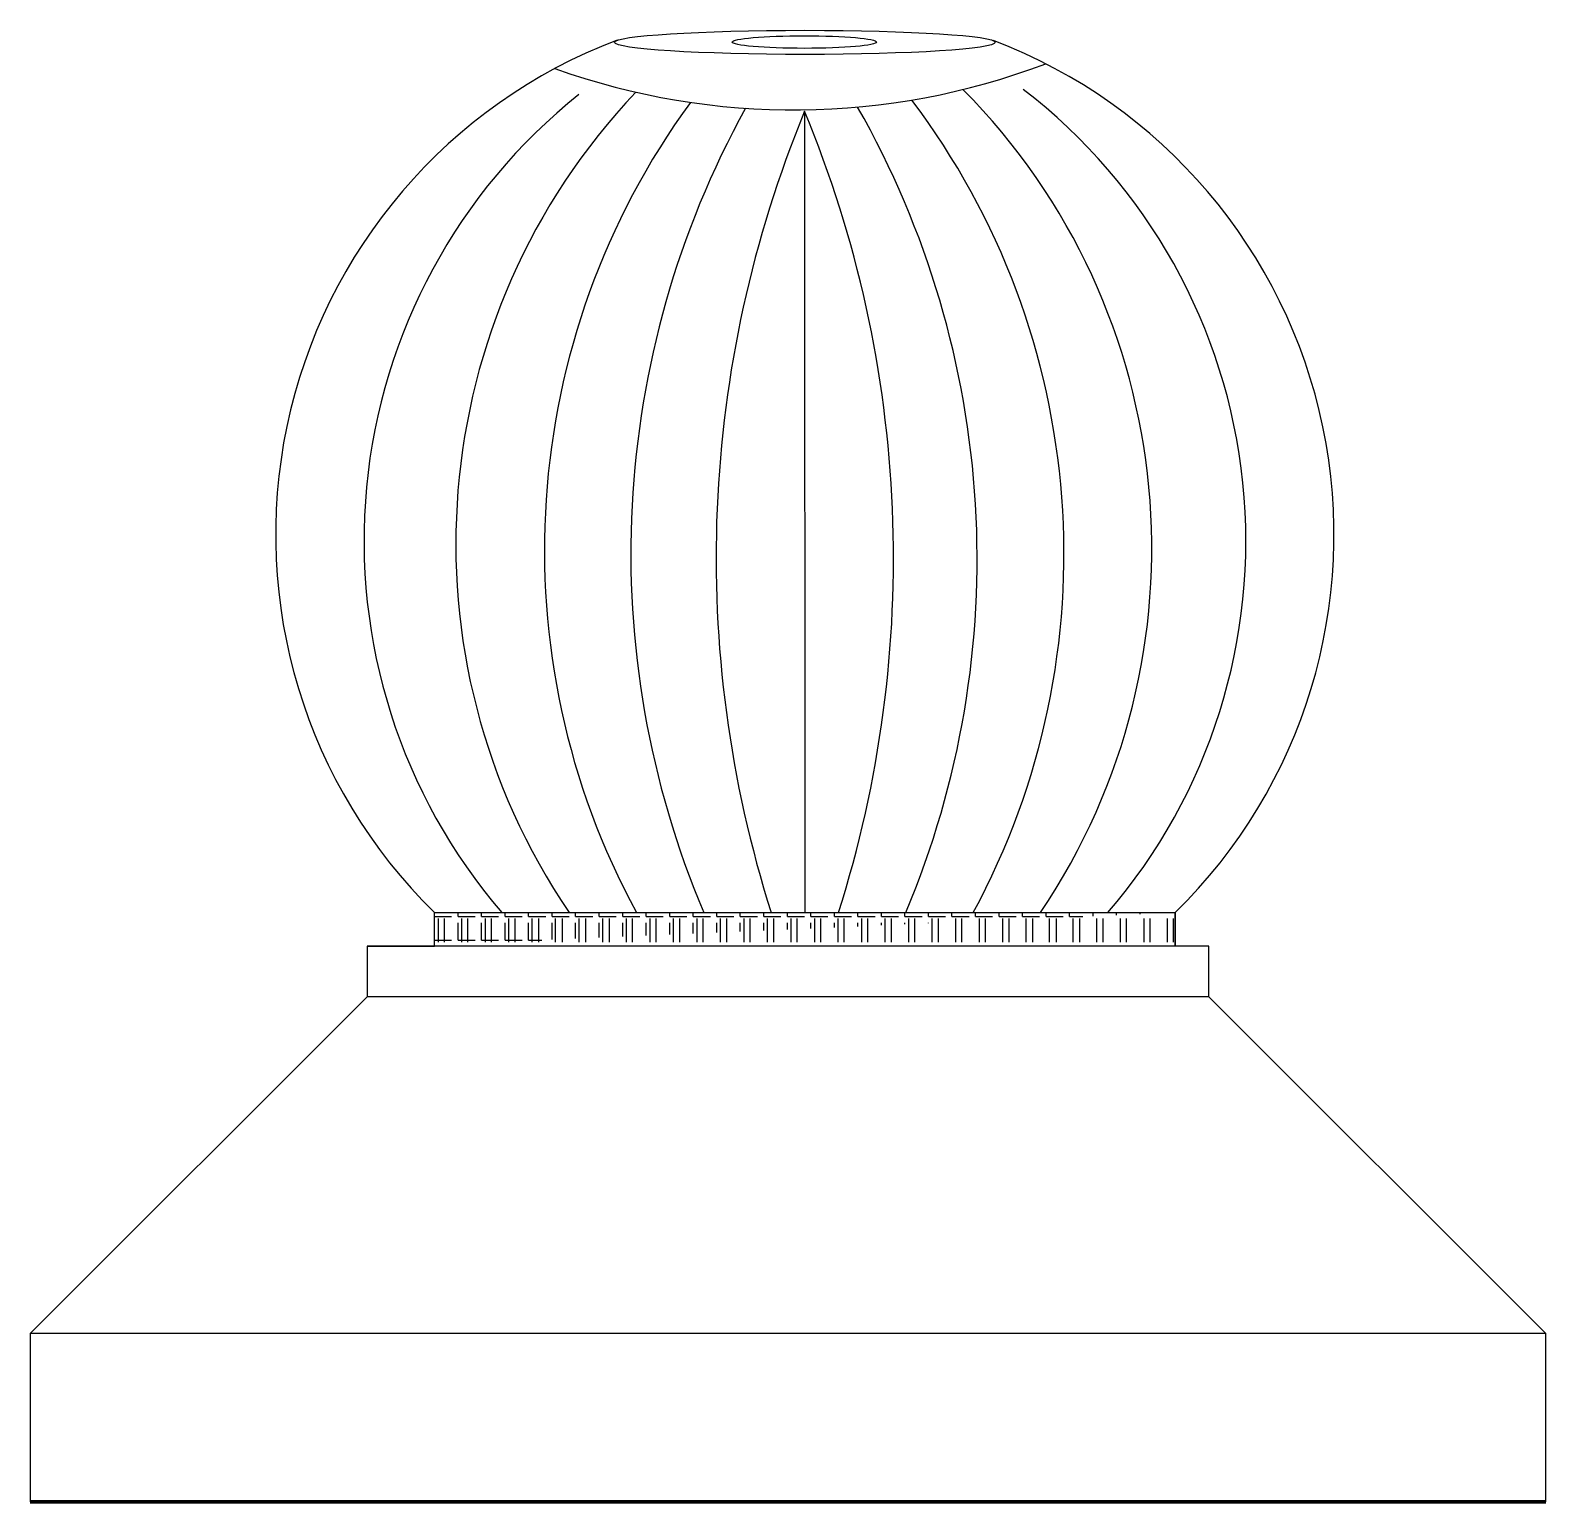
# Model space of a CAD drawing. Header units: millimetres. Extents: x 464 to 914, y 64 to 501.
import ezdxf

# ---------------------------------------------------------------- set-up
doc = ezdxf.new("R2010")
doc.units = ezdxf.units.MM
doc.layers.add('Layer1', color=7, linetype='Continuous', lineweight=30)
doc.layers.add('THBI', color=7, linetype='Continuous')
pattern_1 = [(0, (-59410.583, -27744.278), (0, 6.985), [5.08, -1.905]), (90, (-59410.583, -27744.278), (-6.985, 0), [5.08, -1.905])]

msp = doc.modelspace()

# ---------------------------------------------------------------- hatches: boundary and pattern name
at = {"layer": 'THBI'}
h = msp.add_hatch(dxfattribs=at)
h.set_pattern_fill('ANGLE', color=256, style=0)
h.set_pattern_definition(pattern_1)
h.paths.add_polyline_path([(803.56, 228.83), (583.56, 228.83), (583.56, 238.83), (803.56, 238.83)], flags=16)
edge = h.paths.add_edge_path(flags=17)
edge.add_line((803.56, 228.83), (583.56, 228.83))
edge.add_line((803.56, 228.83), (803.56, 238.83))
edge.add_line((583.56, 238.83), (803.56, 238.83))
edge.add_line((583.56, 228.83), (583.56, 238.83))
h.paths.add_polyline_path([(803.56, 238.83), (803.56, 228.83)], flags=0)
edge = h.paths.add_edge_path()
edge.add_line((583.56, 238.83), (803.56, 238.83))
edge.add_line((583.56, 228.83), (583.56, 238.83))
edge.add_line((573.56, 228.83), (583.56, 228.83))
h = msp.add_hatch(dxfattribs=at)
h.set_pattern_fill('ANGLE', color=256, style=0)
h.set_pattern_definition(pattern_1)
h.paths.add_polyline_path([(803.56, 228.83), (583.56, 228.83), (583.56, 238.83), (803.56, 238.83)], flags=16)
edge = h.paths.add_edge_path(flags=17)
edge.add_line((803.56, 228.83), (583.56, 228.83))
edge.add_line((803.56, 228.83), (803.56, 238.83))
edge.add_line((583.56, 238.83), (803.56, 238.83))
edge.add_line((583.56, 228.83), (583.56, 238.83))
h.paths.add_polyline_path([(803.56, 238.83), (803.56, 228.83)], flags=0)
edge = h.paths.add_edge_path()
edge.add_line((583.56, 238.83), (803.56, 238.83))
edge.add_line((583.56, 228.83), (583.56, 238.83))
edge.add_line((573.56, 228.83), (583.56, 228.83))

# ---------------------------------------------------------------- linework, layer by layer
at = {"layer": 'Layer1', "lineweight": 200, "ltscale": 0.2}
msp.add_line((913.56, 63.83), (463.56, 63.83), dxfattribs=at)
at = {"layer": 'THBI'}
for p, q in [((693.49, 476.86), (693.56, 238.83)), ((583.56, 228.83), (583.56, 238.83)), ((583.56, 228.83), (583.56, 238.83)), ((583.56, 238.83), (803.56, 238.83)), ((583.56, 238.83), (803.56, 238.83)), ((583.56, 228.83), (583.56, 238.83)), ((583.56, 228.83), (583.56, 238.83)), ((583.56, 238.83), (803.56, 238.83)), ((583.56, 238.83), (803.56, 238.83)), ((803.56, 238.83), (803.56, 228.83)), ((803.56, 228.83), (803.56, 238.83)), ((803.56, 238.83), (803.56, 228.83)), ((803.56, 228.83), (803.56, 238.83)), ((584.63, 237.06), (584.63, 230.07)), ((584.63, 237.06), (584.63, 230.07)), ((586.54, 230.07), (586.54, 237.06)), ((586.54, 230.07), (586.54, 237.06)), ((591.62, 237.06), (591.62, 230.07)), ((591.62, 237.06), (591.62, 230.07)), ((593.52, 230.07), (593.52, 237.06)), ((593.52, 230.07), (593.52, 237.06)), ((598.6, 237.06), (598.6, 230.07)), ((598.6, 237.06), (598.6, 230.07)), ((600.51, 230.07), (600.51, 237.06)), ((600.51, 230.07), (600.51, 237.06)), ((605.59, 237.06), (605.59, 230.07)), ((605.59, 237.06), (605.59, 230.07)), ((607.49, 237.06), (607.49, 230.07)), ((607.49, 237.06), (607.49, 230.07)), ((612.57, 230.07), (612.57, 237.06)), ((612.57, 230.07), (612.57, 237.06)), ((614.48, 237.06), (614.48, 230.07)), ((614.48, 237.06), (614.48, 230.07)), ((619.56, 230.07), (619.56, 237.06)), ((619.56, 230.07), (619.56, 237.06)), ((621.46, 237.06), (621.46, 230.07)), ((621.46, 237.06), (621.46, 230.07)), ((626.54, 230.07), (626.54, 237.06)), ((626.54, 230.07), (626.54, 237.06)), ((628.45, 237.06), (628.45, 230.07)), ((628.45, 237.06), (628.45, 230.07)), ((633.53, 230.07), (633.53, 237.06)), ((633.53, 230.07), (633.53, 237.06)), ((635.43, 237.06), (635.43, 230.07)), ((635.43, 237.06), (635.43, 230.07)), ((640.51, 237.06), (640.51, 230.07)), ((640.51, 237.06), (640.51, 230.07)), ((642.42, 230.07), (642.42, 237.06)), ((642.42, 230.07), (642.42, 237.06)), ((647.5, 237.06), (647.5, 230.07)), ((647.5, 237.06), (647.5, 230.07)), ((649.4, 230.07), (649.4, 237.06)), ((649.4, 230.07), (649.4, 237.06)), ((654.48, 237.06), (654.48, 230.07)), ((654.48, 237.06), (654.48, 230.07)), ((656.39, 230.07), (656.39, 237.06)), ((656.39, 230.07), (656.39, 237.06)), ((661.47, 237.06), (661.47, 230.07)), ((661.47, 237.06), (661.47, 230.07)), ((663.37, 230.07), (663.37, 237.06)), ((663.37, 230.07), (663.37, 237.06)), ((668.45, 237.06), (668.45, 230.07)), ((668.45, 237.06), (668.45, 230.07)), ((670.36, 230.07), (670.36, 237.06)), ((670.36, 230.07), (670.36, 237.06)), ((675.44, 237.06), (675.44, 230.07)), ((675.44, 237.06), (675.44, 230.07)), ((677.34, 230.07), (677.34, 237.06)), ((677.34, 230.07), (677.34, 237.06)), ((682.42, 237.06), (682.42, 230.07)), ((682.42, 237.06), (682.42, 230.07)), ((684.33, 230.07), (684.33, 237.06)), ((684.33, 230.07), (684.33, 237.06)), ((689.41, 237.06), (689.41, 230.07)), ((689.41, 237.06), (689.41, 230.07)), ((691.31, 230.07), (691.31, 237.06)), ((691.31, 230.07), (691.31, 237.06)), ((696.39, 237.06), (696.39, 230.07)), ((696.39, 237.06), (696.39, 230.07)), ((698.3, 230.07), (698.3, 237.06)), ((698.3, 230.07), (698.3, 237.06)), ((703.38, 237.06), (703.38, 230.07)), ((703.38, 237.06), (703.38, 230.07)), ((705.28, 230.07), (705.28, 237.06)), ((705.28, 230.07), (705.28, 237.06)), ((710.36, 237.06), (710.36, 230.07)), ((710.36, 237.06), (710.36, 230.07)), ((712.27, 230.07), (712.27, 237.06)), ((712.27, 230.07), (712.27, 237.06)), ((717.35, 237.06), (717.35, 230.07)), ((717.35, 237.06), (717.35, 230.07)), ((719.25, 230.07), (719.25, 237.06)), ((719.25, 230.07), (719.25, 237.06)), ((724.33, 237.06), (724.33, 230.07)), ((724.33, 237.06), (724.33, 230.07)), ((726.24, 230.07), (726.24, 237.06)), ((726.24, 230.07), (726.24, 237.06)), ((731.32, 237.06), (731.32, 230.07)), ((731.32, 237.06), (731.32, 230.07)), ((733.22, 230.07), (733.22, 237.06)), ((733.22, 230.07), (733.22, 237.06)), ((738.3, 237.06), (738.3, 230.07)), ((738.3, 237.06), (738.3, 230.07)), ((740.21, 230.07), (740.21, 237.06)), ((740.21, 230.07), (740.21, 237.06)), ((745.29, 237.06), (745.29, 230.07)), ((745.29, 237.06), (745.29, 230.07)), ((747.19, 230.07), (747.19, 237.06)), ((747.19, 230.07), (747.19, 237.06)), ((752.27, 237.06), (752.27, 230.07)), ((752.27, 237.06), (752.27, 230.07)), ((754.18, 237.06), (754.18, 230.07)), ((754.18, 237.06), (754.18, 230.07)), ((759.26, 230.07), (759.26, 237.06)), ((759.26, 230.07), (759.26, 237.06)), ((761.16, 237.06), (761.16, 230.07)), ((761.16, 237.06), (761.16, 230.07)), ((766.24, 230.07), (766.24, 237.06)), ((766.24, 230.07), (766.24, 237.06)), ((768.15, 237.06), (768.15, 230.07)), ((768.15, 237.06), (768.15, 230.07)), ((773.23, 230.07), (773.23, 237.06)), ((773.23, 230.07), (773.23, 237.06)), ((775.13, 237.06), (775.13, 230.07)), ((775.13, 237.06), (775.13, 230.07)), ((780.21, 237.06), (780.21, 230.07)), ((780.21, 237.06), (780.21, 230.07)), ((782.12, 230.07), (782.12, 237.06)), ((782.12, 230.07), (782.12, 237.06)), ((787.2, 237.06), (787.2, 230.07)), ((787.2, 237.06), (787.2, 230.07)), ((789.1, 230.07), (789.1, 237.06)), ((789.1, 230.07), (789.1, 237.06)), ((794.18, 237.06), (794.18, 230.07)), ((794.18, 237.06), (794.18, 230.07)), ((796.09, 230.07), (796.09, 237.06)), ((796.09, 230.07), (796.09, 237.06)), ((801.17, 237.06), (801.17, 230.07)), ((801.17, 237.06), (801.17, 230.07)), ((803.07, 230.07), (803.07, 237.06)), ((803.07, 230.07), (803.07, 237.06)), ((563.56, 228.83), (573.56, 228.83)), ((563.56, 228.83), (563.56, 213.83)), ((813.56, 228.83), (563.56, 228.83)), ((563.56, 228.83), (573.56, 228.83)), ((563.56, 228.83), (563.56, 213.83)), ((813.56, 228.83), (563.56, 228.83)), ((573.56, 228.83), (583.56, 228.83)), ((573.56, 228.83), (583.56, 228.83)), ((803.56, 228.83), (583.56, 228.83)), ((803.56, 228.83), (583.56, 228.83)), ((813.56, 228.83), (803.56, 228.83)), ((813.56, 228.83), (803.56, 228.83)), ((813.56, 213.83), (813.56, 228.83)), ((813.56, 213.83), (813.56, 228.83)), ((563.56, 213.83), (463.56, 113.83)), ((563.56, 213.83), (463.56, 113.83)), ((813.56, 213.83), (563.56, 213.83)), ((813.56, 213.83), (563.56, 213.83)), ((813.56, 213.83), (913.56, 113.83)), ((813.56, 213.83), (913.56, 113.83)), ((463.56, 113.83), (463.56, 63.83)), ((913.56, 113.83), (463.56, 113.83)), ((463.56, 113.83), (463.56, 63.83)), ((913.56, 113.83), (463.56, 113.83)), ((913.56, 63.83), (913.56, 113.83)), ((913.56, 63.83), (913.56, 113.83))]:
    msp.add_line(p, q, dxfattribs=at)
for centre, radius, start, end in [((693.56, 351.05), 157.15, 110.7808, 225.574), ((693.56, 351.05), 157.15, 314.426, 69.1023), ((690.24, 688.28), 211.03, 250.3529, 290.7765), ((732.24, 349.29), 169.59, 128.5791, 220.6432), ((785.1, 348.37), 195.18, 136.5803, 214.1421), ((602.83, 347.01), 193.75, 326.0572, 44.7147), ((655.42, 349.19), 169.11, 319.2619, 52.469), ((842.01, 346.49), 225.78, 143.9092, 208.4809), ((915.53, 345.55), 273.64, 151.1152, 202.9564), ((473.33, 343.9), 271.39, 337.2212, 29.6361), ((709.22, 478.11), 0.000345, 29.5025, 162.1766), ((546.62, 345.31), 223.89, 331.5997, 37.0432), ((1014.99, 344.22), 347.78, 157.5818, 197.6408), ((372.74, 344.06), 347.15, 342.3544, 22.4909), ((603.56, 238.83), 0.000486, 220.6432, 220.6395), ((603.56, 238.83), 0.000486, 220.6432, 220.6395)]:
    msp.add_arc(centre, radius, start, end, dxfattribs=at)
for centre, major_axis, ratio in [((693.59, 497.32), (-56.52, 0), 0.06344), ((693.43, 497.41), (-21.45, 0), 0.087186)]:
    msp.add_ellipse(centre, major_axis=major_axis, ratio=ratio, dxfattribs=at)

doc.saveas('drawing.dxf')
